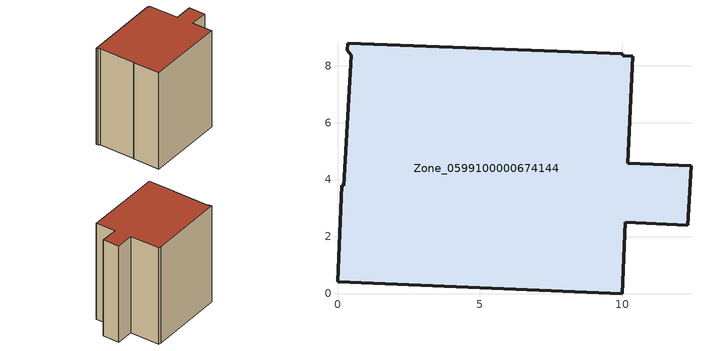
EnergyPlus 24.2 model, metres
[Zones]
Zone_0599100000674144
 floor ground (C_G): 0,0.42 0.14,3.8 0.23,3.79 0.49,8.36 0.34,8.53 0.35,8.78 10.01,8.42 10,8.35 10.35,8.33 10.19,4.58 12.4,4.48 12.3,2.39 10.1,2.5 9.99,0 z0
 wall outside (C_F): 10,8.35 10.01,8.42 0.35,8.78 0.34,8.53 0.49,8.36 0.23,3.79 0.14,3.8 0,0.42 9.99,0 10.1,2.5 12.3,2.39 12.4,4.48 10.19,4.58 10.35,8.33 10,8.35 z0:12.68
 roof outside (C_R): 0.14,3.8 0,0.42 9.99,0 10.1,2.5 12.3,2.39 12.4,4.48 10.19,4.58 10.35,8.33 10,8.35 10.01,8.42 0.35,8.78 0.34,8.53 0.49,8.36 0.23,3.79 z12.68
[BUILDING]
Pand.0599100000674144: North Axis=0; Terrain=City; Loads Convergence Tolerance Value=0.04; Temperature Convergence Tolerance Value=0.4; Solar Distribution=FullExterior; Maximum Number of Warmup Days=25; Minimum Number of Warmup Days=1
[Site:Location]
Rotterdam.The.Hague.AP_ZH_NLD Design_Conditions: Latitude=51.96; Longitude=4.45; Time Zone=1; Elevation=-4.5
[SITE:GROUNDTEMPERATURE:BUILDINGSURFACE]
18, 18, 18, 18, 18, 18, 18, 18, 18, 18, 18, 18
[MATERIAL] Thermal Absorptance=0.9; Solar Absorptance=0.7; Visible Absorptance=0.7
Name | Roughness | Thickness | Conductivity | Density | Specific Heat
G.TI.1946 | MediumSmooth | 0.15 | 1 | 540 | 1210
F.TI.1946 | Rough | 0.3 | 0.857143 | 1920 | 840
R.TI.1946 | MediumRough | 0.2 | 0.1 | 1500 | 1000
[CONSTRUCTION]
C_G: G.TI.1946
C_F: F.TI.1946
C_R: R.TI.1946
[ZONE]
Zone_0599100000674144: Type=1; Multiplier=1; Ceiling Height=Autocalculate; Volume=Autocalculate; Floor Area=autocalculate; Part of Total Floor Area=Yes
[ZONEINFILTRATION:DESIGNFLOWRATE]
Infil_Zone_0599100000674144: Zone or ZoneList or Space or SpaceList=Zone_0599100000674144; Schedule=AlwaysOn; Design Flow Rate Calculation Method=Flow/Area; Flow Rate per Floor Area=0.003; Constant Term Coefficient=1; Temperature Term Coefficient=0; Velocity Term Coefficient=0; Velocity Squared Term Coefficient=0
[HVACTEMPLATE:ZONE:IDEALLOADSAIRSYSTEM]
Zone_0599100000674144: Maximum Heating Supply Air Temperature=50; Minimum Cooling Supply Air Temperature=13; Maximum Heating Supply Air Humidity Ratio=0.0156; Minimum Cooling Supply Air Humidity Ratio=0.0077; Heating Limit=NoLimit; Cooling Limit=NoLimit; Dehumidification Control Type=ConstantSensibleHeatRatio; Cooling Sensible Heat Ratio=0.7; Dehumidification Setpoint=60; Humidification Control Type=None; Humidification Setpoint=30; Outdoor Air Method=None; Outdoor Air Flow Rate per Person=0.00944; Outdoor Air Flow Rate per Zone Floor Area=0; Outdoor Air Flow Rate per Zone=0; Demand Controlled Ventilation Type=None; Outdoor Air Economizer Type=NoEconomizer; Heat Recovery Type=None; Sensible Heat Recovery Effectiveness=0.7; Latent Heat Recovery Effectiveness=0.65
[ZONECONTROL:THERMOSTAT]
ThermostatControl_Zone_0599100000674144: Zone or ZoneList=Zone_0599100000674144; Control Type Schedule=DualSetpointControlType; Control 1=Thermostat_Zone_0599100000674144; Temperature Difference Between Cutout And Setpoint=0
[THERMOSTATSETPOINT:DUALSETPOINT]
Thermostat_Zone_0599100000674144: Heating Setpoint Temperature Schedule=HeatingSetpoint_Zone_0599100000674144; Cooling Setpoint Temperature Schedule=CoolingSetpoint_Zone_0599100000674144
[SCHEDULE:COMPACT]
HeatingSetpoint_Zone_0599100000674144: Through: 12/31, For: AllDays, Until: 24:00, 21
CoolingSetpoint_Zone_0599100000674144: Through: 12/31, For: AllDays, Until: 24:00, 24
DualSetpointControlType: Through: 12/31, For: AllDays, Until: 24:00, 4
AlwaysOn: Through: 12/31, For: AllDays, Until: 24:00, 1
